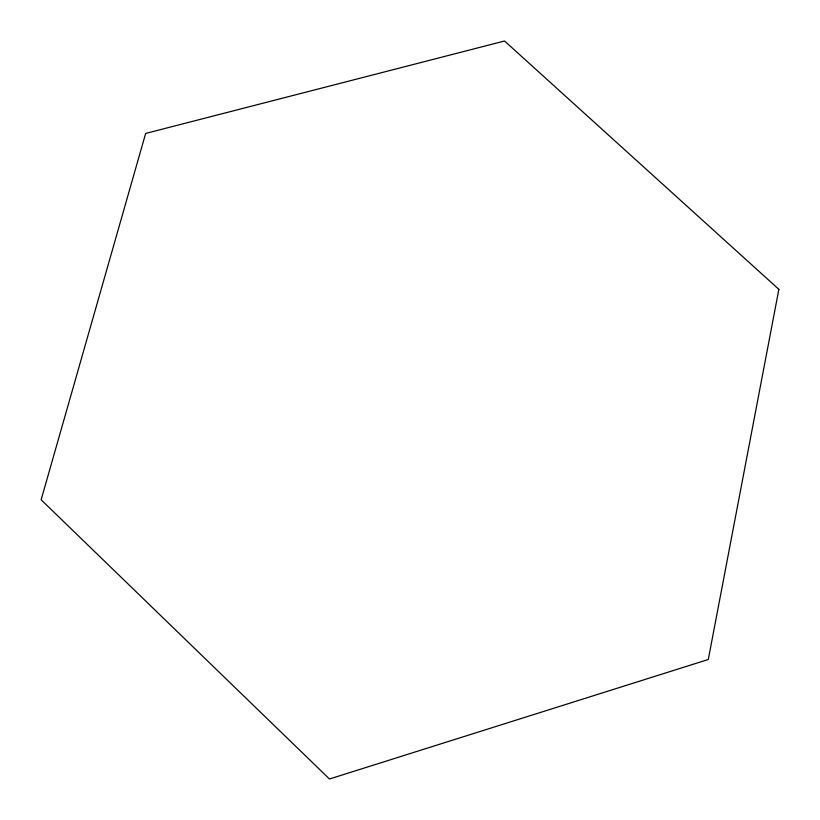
<?xml version="1.0" encoding="UTF-8"?>
<svg xmlns="http://www.w3.org/2000/svg" width="820" height="820" viewBox="0 0 820 820"><rect width="100%" height="100%" fill="white"/><g stroke="black" fill="none" stroke-linecap="round" stroke-linejoin="round"><path stroke-width="1.23" d="M778.867 289.347L708.285 659.495L329.476 779L41.133 499.79L145.652 133.434L504.546 41L778.867 289.347"/></g></svg>
